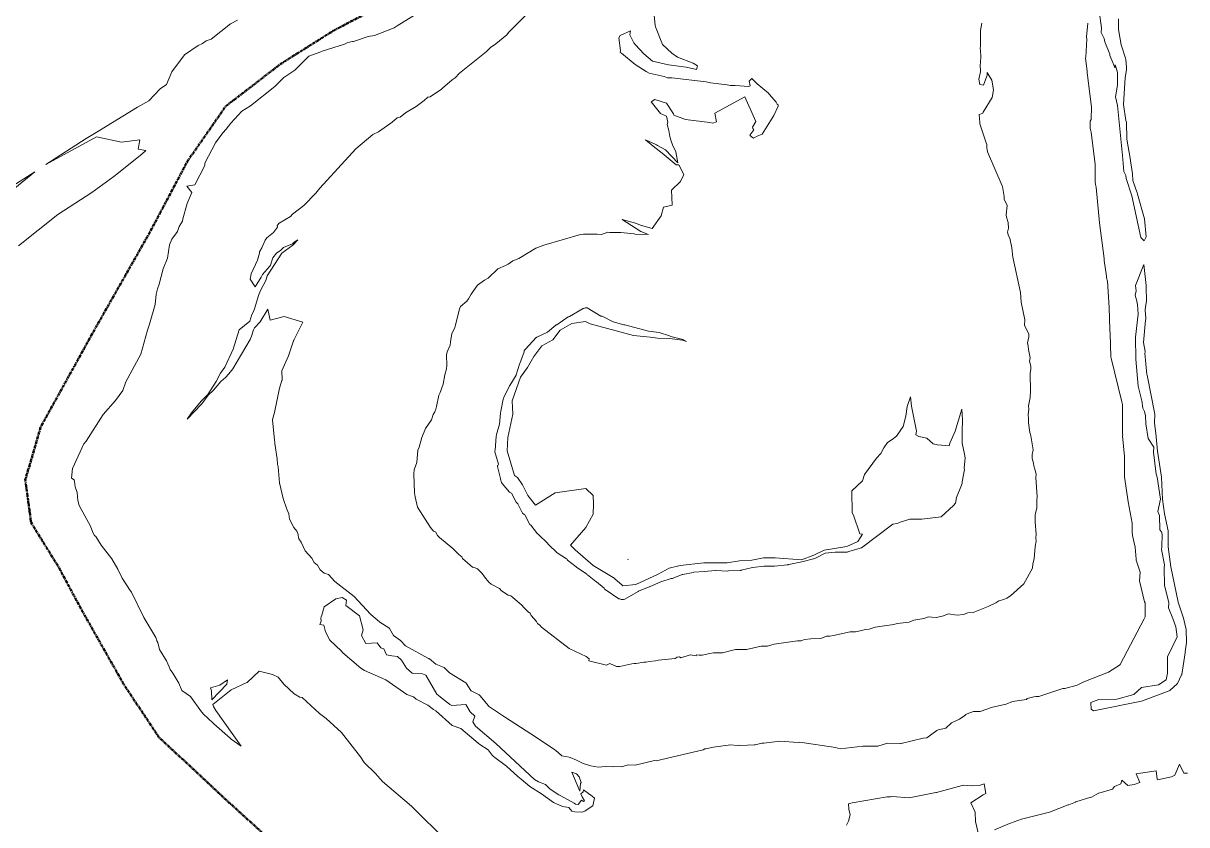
# Model space of a CAD drawing. Header units: metres. Extents: x 808092 to 809616, y 9156899 to 9158040.
# Drawn here: x 808547.3 to 808846.7, y 9157172.4 to 9157378.6 of the extents above; entities that cross this region are included whole.
import ezdxf

# ---------------------------------------------------------------- set-up
doc = ezdxf.new("R2010")
doc.units = ezdxf.units.M
doc.linetypes.add('ACAD_ISO08W100', pattern=[36, 24, -3, 6, -3])
doc.linetypes.add('PHANTOM2', pattern=[1.25, 0.625, -0.125, 0.125, -0.125, 0.125, -0.125])
doc.layers.add('AA L BOT', color=148, linetype='ACAD_ISO08W100')
doc.layers.add('C-TOPO-MAJR', color=9, linetype='Continuous')

msp = doc.modelspace()

# ---------------------------------------------------------------- linework, layer by layer
at = {"layer": 'AA L BOT', "color": 11, "linetype": 'PHANTOM2', "lineweight": 50, "flags": 128}
msp.add_lwpolyline([(809009.76, 9157202.86), (809014.54, 9157221.4), (809017.27, 9157235.2), (809018.36, 9157253.51), (809016.04, 9157264.42), (809013.72, 9157273.55), (809010.43, 9157317.5), (809004.7, 9157358.17), (809003.88, 9157375.54), (809001.56, 9157383.03), (808999.38, 9157413.85), (808997.46, 9157438.58), (808996.64, 9157444.85), (808989.68, 9157458.21), (808984.2, 9157467.93), (808976.7, 9157477.74), (808966.18, 9157491.69), (808960.72, 9157495.5), (808957.85, 9157501.09), (808948.81, 9157519.52), (808930.29, 9157538.21), (808919.72, 9157548.33), (808926.34, 9157564.44), (808941.53, 9157604.28), (808959.17, 9157651.22), (808975.82, 9157702.07), (808981.13, 9157717.28), (808980.58, 9157722.7), (808966.39, 9157741.88), (808939.93, 9157779.47), (808927.82, 9157791.17), (808904.71, 9157818.16), (808893.41, 9157829.72), (808866.84, 9157842.09), (808842.32, 9157851.69), (808817.56, 9157854.75), (808802.36, 9157852.79), (808789.98, 9157845.57), (808763, 9157811.51), (808742.78, 9157790.32), (808735.94, 9157780.28), (808724.4, 9157768.47), (808717.86, 9157758.74), (808710.35, 9157750.68), (808693.91, 9157731.58), (808681.39, 9157715.32), (808677.62, 9157704.31), (808672.61, 9157687.91), (808671.77, 9157677.18), (808672.47, 9157662.31), (808684.4, 9157645.86), (808698.32, 9157634.19), (808700.2, 9157605.97), (808695.24, 9157580.72), (808687.14, 9157556.16), (808680.76, 9157531.9), (808679.2, 9157507.34), (808676.36, 9157478.97), (808669.41, 9157453.99), (808665.72, 9157432.87), (808657.34, 9157401.65), (808651.95, 9157389.6), (808627.39, 9157376.81), (808613.63, 9157368.16), (808599.41, 9157357.21), (808589.63, 9157343.18), (808579.91, 9157324.84), (808565.92, 9157300.21), (808551.85, 9157274.81), (808547.84, 9157261.07), (808549.32, 9157250.14), (808556.53, 9157238.48), (808562.01, 9157228.25), (808573.12, 9157208.61), (808582.2, 9157194.93), (808600.88, 9157177.56), (808621.74, 9157158.62), (808629.84, 9157151.16), (808635.95, 9157144.12), (808668.13, 9157132.22), (808682.11, 9157128.83), (808705.18, 9157127.22), (808727.24, 9157125.01), (808744.34, 9157126.48), (808754.77, 9157125.31), (808764.18, 9157125.45), (808769.03, 9157127.8), (808780.93, 9157127.95), (808797.59, 9157127.66), (808824.19, 9157126.92), (808834.92, 9157128.83), (808860.61, 9157135), (808866.51, 9157128.37), (808899.13, 9157127.19), (808914.32, 9157127.78), (808929.8, 9157131.31), (808950.06, 9157133.82), (808969.68, 9157143.23), (808977.61, 9157147.31), (808981.62, 9157160.05), (808992.52, 9157180.45), (809000.83, 9157192.98), (809006.88, 9157200.89)], close=True, dxfattribs=at)
at = {"layer": 'C-TOPO-MAJR', "color": 9, "linetype": 'Continuous', "lineweight": 5}
for points, elevation in [([(808546.09, 9157321.28), (808556.22, 9157329.41), (808565, 9157335.06), (808570.59, 9157339.16), (808577.85, 9157344.85), (808578.83, 9157345.83), (808576.85, 9157346.19), (808577.32, 9157348.55), (808572.62, 9157347.99), (808566.13, 9157349.32), (808553.11, 9157342.2), (808563.47, 9157348.92), (808566.48, 9157350.7), (808576.69, 9157357), (808579.62, 9157358.62), (808582.58, 9157361.72), (808584.14, 9157362.8), (808585.57, 9157366.11), (808588.82, 9157370.43), (808592.28, 9157372.85), (808593.4, 9157373.33), (808594.4, 9157374.08), (808595.64, 9157374.5), (808600.6, 9157378.45), (808602.47, 9157379.35)], 2900), ([(808648.66, 9157381.06), (808643.51, 9157377.92), (808642.78, 9157377.39), (808637.67, 9157375.4), (808636.1, 9157375.2), (808632.32, 9157373.83), (808631.99, 9157373.86), (808630.83, 9157373.63), (808629.99, 9157373.19), (808624.26, 9157371.42), (808623.91, 9157371.2), (808620.79, 9157370.1), (808617.16, 9157366.52), (808614.35, 9157364.64), (808612.04, 9157362.3), (808605.76, 9157357.33), (808604.66, 9157356.68), (808603.6, 9157355.92), (808600.72, 9157352.86), (808599.5, 9157351.3), (808598.64, 9157350.39), (808596.74, 9157347.77), (808594.03, 9157342.58), (808594.02, 9157341.97), (808591.48, 9157337.02), (808589.37, 9157336.62), (808590.68, 9157335), (808589.69, 9157332.63), (808589.46, 9157332.22), (808588.36, 9157328.3), (808588.26, 9157327.66), (808587.44, 9157326.32), (808586.98, 9157325.04), (808585.56, 9157323.06), (808584.97, 9157321.61), (808584.42, 9157318.18), (808583.32, 9157315.37), (808582.26, 9157311.49), (808581.82, 9157310.27), (808581.52, 9157308.86), (808581.26, 9157306.21), (808579.84, 9157301.15), (808579.25, 9157299.65), (808577.61, 9157293.44), (808573.75, 9157286.3), (808572.91, 9157284.1), (808571.06, 9157281.51), (808567.85, 9157277.9), (808563.54, 9157271.05), (808562.89, 9157270.42), (808560.01, 9157264.01), (808559.74, 9157261.58), (808560.38, 9157261.15), (808560.51, 9157260.65), (808560.67, 9157259.28), (808561.23, 9157257.83), (808561.32, 9157255.81), (808561.7, 9157254.55), (808564.66, 9157249.19), (808565.26, 9157247.56), (808565.67, 9157246.83), (808566.01, 9157246.51), (808567.36, 9157244.29), (808570.14, 9157240.79), (808571.69, 9157238.14), (808572.75, 9157235.85), (808574.79, 9157232.62), (808575.16, 9157232.2), (808578.36, 9157225.67), (808581.45, 9157220.53), (808581.73, 9157219.74), (808581.95, 9157219.29), (808582.38, 9157217.51), (808584.15, 9157214.57), (808584.86, 9157212.99), (808585.1, 9157212.32), (808585.81, 9157211.4), (808587.33, 9157208.81), (808588.12, 9157206.97), (808590.32, 9157205.39), (808593.18, 9157201.42), (808593.44, 9157201.17), (808593.64, 9157200.92), (808596.16, 9157198.5), (808596.39, 9157198.33), (808600.54, 9157194.67), (808600.69, 9157194.5), (808600.8, 9157194.45), (808603.38, 9157192.59), (808596.88, 9157201.78), (808596.27, 9157202.82), (808596.09, 9157203.37), (808600.78, 9157207.14), (808604.86, 9157208.99), (808604.92, 9157209.03), (808608, 9157211.89), (808611.46, 9157211.08), (808612.94, 9157210.39), (808614.37, 9157208.53), (808617.06, 9157206.08), (808618.49, 9157205.22), (808619.08, 9157205.1), (808623.54, 9157201.01), (808625.27, 9157199.69), (808629.23, 9157196.11), (808634.13, 9157189.88), (808635.07, 9157188.42), (808637.97, 9157185.62), (808639.78, 9157183.52), (808647.25, 9157177.16), (808656.36, 9157168.06)], 2900), ([(808678.02, 9157382.04), (808672.18, 9157376.17), (808671.7, 9157375.59), (808668.89, 9157373.27), (808667.55, 9157372.34), (808666.44, 9157371.24), (808659.58, 9157365.72), (808658.47, 9157364.56), (808657.64, 9157363.97), (808655.19, 9157361.87), (808654.97, 9157361.57), (808652.02, 9157359.66), (808651.4, 9157359.56), (808650.51, 9157358.69), (808648.39, 9157357.14), (808645.68, 9157355.51), (808644.26, 9157354.43), (808643.51, 9157354.26), (808642.27, 9157353.1), (808638.71, 9157350.67), (808637.24, 9157349.91), (808632.93, 9157346.26), (808623.63, 9157336.13), (808622.56, 9157334.83), (808619.5, 9157331.68), (808616.63, 9157329.42), (808616.06, 9157328.85), (808613.16, 9157327.1), (808612.65, 9157326.55), (808612.75, 9157326.08), (808611.74, 9157324.78), (808609.96, 9157323.34), (808609.53, 9157322.78), (808608.69, 9157320.77), (808608.14, 9157319.79), (808608.14, 9157319.42), (808607.61, 9157317.63), (808605.94, 9157314.1), (808605.73, 9157312.75), (808607, 9157310.73), (808608.56, 9157313.28), (808608.85, 9157313.9), (808610.7, 9157316), (808610.9, 9157316.35), (808611.56, 9157318.19), (808612.44, 9157319.43), (808613.55, 9157320.2), (808614.26, 9157320.86), (808616.57, 9157321.86), (808617.05, 9157322.24), (808617.95, 9157322.85), (808616.69, 9157321.52), (808613.82, 9157319.45), (808610.07, 9157313.59), (808609.7, 9157312.38), (808608.36, 9157309.79), (808607.82, 9157308.54), (808606.93, 9157305.35), (808606.57, 9157304.44), (808606.15, 9157303.62), (808605.62, 9157301.94), (808602.89, 9157299.74), (808601.31, 9157294.75), (808599.22, 9157290.08), (808598.04, 9157288.53), (808596.96, 9157286.43), (808594.77, 9157283.05), (808594.75, 9157283.01), (808593.08, 9157281.36), (808590.62, 9157278.38), (808590.57, 9157278.33), (808589.52, 9157276.76), (808593.2, 9157280.58), (808593.81, 9157281.32), (808594.92, 9157282.93), (808596.25, 9157284.17), (808598.12, 9157286.39), (808599.35, 9157287.48), (808600.18, 9157288.35), (808601.24, 9157289.66), (808605.67, 9157297.23), (808606.01, 9157298.06), (808606.52, 9157299.7), (808606.78, 9157300.19), (808608.26, 9157301.79), (808610.24, 9157305.03), (808610.88, 9157302.19), (808614.43, 9157303.13), (808619.22, 9157301.69), (808616.92, 9157297.07), (808616.89, 9157296.97), (808616.86, 9157296.94), (808616.85, 9157296.86), (808615.6, 9157293.04), (808613.84, 9157289.16), (808613.96, 9157286.87), (808613.94, 9157286.78), (808613.89, 9157286.67), (808613.26, 9157284.68), (808611.99, 9157278.47), (808611.47, 9157276.63), (808611.47, 9157276.56), (808611.98, 9157271.3), (808612.08, 9157270.82), (808612.01, 9157270.47), (808612.65, 9157266.52), (808612.75, 9157265.13), (808612.94, 9157264.45), (808613.27, 9157260.31), (808614.2, 9157256.3), (808615.16, 9157253.57), (808615.69, 9157252.39), (808615.83, 9157250.99), (808616.97, 9157248.88), (808617.67, 9157247.94), (808617.94, 9157247.3), (808618.21, 9157245.98), (808618.84, 9157245.05), (808619.83, 9157242.85), (808621.58, 9157240.97), (808622.13, 9157239.82), (808623.03, 9157239.13), (808623.72, 9157237.93), (808624.77, 9157237.15), (808625.85, 9157236.77), (808627.51, 9157234.93), (808632.46, 9157231.13), (808636.7, 9157226.55), (808636.78, 9157226.49), (808638.95, 9157224.63), (808639.07, 9157224.48), (808641.39, 9157223.06), (808641.57, 9157222.88), (808642.55, 9157221.08), (808644.34, 9157219.8), (808645.69, 9157218.41), (808651.58, 9157215.19), (808651.67, 9157215.16), (808651.74, 9157215.12), (808651.85, 9157215.08), (808653.51, 9157213.73), (808655.58, 9157212.82), (808655.91, 9157212.55), (808656.98, 9157211.51), (808661.16, 9157208.92), (808661.24, 9157208.84), (808662.46, 9157206.91), (808662.54, 9157206.85), (808664.59, 9157205.8), (808664.76, 9157205.66), (808666.99, 9157202.97), (808667.03, 9157202.93), (808670.89, 9157200.35), (808671, 9157200.23), (808671.14, 9157200.15), (808679.35, 9157194.84), (808684.13, 9157191.67), (808684.39, 9157191.53), (808685.79, 9157190.18), (808685.93, 9157190.15), (808687.78, 9157189.81), (808688.01, 9157189.66), (808689.68, 9157188.99), (808691.36, 9157188.17), (808693.13, 9157187.62), (808693.36, 9157187.52), (808695.21, 9157187.25), (808697.1, 9157187.38), (808698.9, 9157187.31), (808699.37, 9157187.38), (808701.21, 9157187.33), (808702.95, 9157187.84), (808704.72, 9157187.74), (808709.76, 9157188.89), (808710.14, 9157188.87), (808722.27, 9157191.64), (808722.69, 9157191.9), (808722.92, 9157191.89), (808724.94, 9157192.32), (808729.33, 9157192.96), (808731.1, 9157192.75), (808731.45, 9157192.87), (808731.97, 9157192.79), (808735.39, 9157192.96), (808735.63, 9157192.95), (808737.35, 9157193.38), (808737.85, 9157193.39), (808741.95, 9157193.87), (808746.72, 9157193.57), (808747.16, 9157193.6), (808756.29, 9157192.25), (808757.53, 9157191.97), (808763.31, 9157192.63), (808767.16, 9157192.59), (808769.72, 9157193.41), (808773.04, 9157193.29), (808773.17, 9157193.33), (808778.84, 9157194.71), (808779.77, 9157194.74), (808782.41, 9157196.63), (808782.71, 9157196.79), (808784.65, 9157197.28), (808786.12, 9157198.65), (808788.18, 9157199.53), (808789.61, 9157200.54), (808789.87, 9157200.8), (808790.16, 9157200.96), (808791.81, 9157201.56), (808793.51, 9157201.53), (808796.73, 9157202.68), (808800.25, 9157203.41), (808801.82, 9157204.07), (808805.41, 9157204.66), (808805.65, 9157204.84), (808807.34, 9157205.32), (808807.81, 9157205.39), (808808.6, 9157205.39), (808814.78, 9157207.43), (808815.3, 9157207.48), (808818.45, 9157208.28), (808820.16, 9157209.18), (808826.55, 9157211.66), (808829.4, 9157213.46), (808829.51, 9157213.6), (808835.75, 9157225.35), (808835.95, 9157225.87), (808835.95, 9157229.49), (808835.82, 9157229.73), (808834.5, 9157235.1), (808834.69, 9157237.39), (808833.64, 9157240.42), (808833.69, 9157240.74), (808833.38, 9157243.76), (808832.73, 9157246.81), (808832.71, 9157247.12), (808832.66, 9157247.41), (808832.6, 9157249.94), (808831.59, 9157255.5), (808830.64, 9157261.87), (808830.7, 9157266.87), (808830.65, 9157267.11), (808830.18, 9157272.44), (808830.22, 9157272.71), (808830.15, 9157272.93), (808830.18, 9157280.22), (808830.15, 9157280.47), (808830.04, 9157280.86), (808829.99, 9157281.17), (808827.21, 9157292.43), (808827.18, 9157292.79), (808826.97, 9157298.77), (808826.87, 9157299.67), (808826.74, 9157305.41), (808826.32, 9157312.19), (808826.05, 9157313.06), (808826.07, 9157313.52), (808825.4, 9157317.5), (808825.45, 9157318.05), (808824.21, 9157327.25), (808823.34, 9157336.38), (808823.19, 9157337.12), (808823.15, 9157337.7), (808823.11, 9157342.23), (808822.11, 9157350.51), (808821.95, 9157351.27), (808821.8, 9157351.51), (808821.82, 9157353.39), (808822.06, 9157353.77), (808822.15, 9157357.11), (808822.12, 9157357.54), (808821.02, 9157365.86), (808821.03, 9157366.16), (808820.66, 9157369.65), (808820.68, 9157369.8), (808820.93, 9157374.5), (808820.88, 9157375.03), (808821.26, 9157378.6)], 2910), ([(808709.57, 9157381.54), (808709.89, 9157377.99), (808709.98, 9157377.62), (808711.78, 9157373.08), (808714.23, 9157370.85), (808715.68, 9157369.87), (808719.69, 9157368.3), (808720.84, 9157367.62), (808720.72, 9157367.26), (808720.56, 9157366.65), (808717.91, 9157367.27), (808713.34, 9157367.85), (808709.24, 9157368.82), (808707.01, 9157370.67), (808704.81, 9157373), (808704.42, 9157373.5), (808703.4, 9157375.58), (808703.56, 9157376.58), (808700.88, 9157375.44), (808700.58, 9157374.79), (808700.95, 9157371.56), (808700.92, 9157371.02), (808701.22, 9157370.85), (808704.74, 9157367.99), (808707.62, 9157366.16), (808708.36, 9157365.76), (808712.2, 9157364.9), (808713.08, 9157364.53), (808714.18, 9157364.51), (808723.06, 9157363.47), (808724.11, 9157363.24), (808728.42, 9157362.71), (808729.33, 9157362.52), (808730.53, 9157362.58), (808734.03, 9157362.27), (808734.35, 9157362.45), (808734.05, 9157363.66), (808734.15, 9157363.72), (808734.81, 9157364.37), (808736.16, 9157362.97), (808739.07, 9157360.56), (808739.25, 9157360.35), (808739.33, 9157360.22), (808741.06, 9157358.24), (808741.23, 9157357.9), (808741.29, 9157357.73), (808741.52, 9157357.54), (808741.55, 9157357.23), (808740.46, 9157354.87), (808737.43, 9157350.01), (808736.18, 9157349.54), (808735.23, 9157348.98), (808734.58, 9157349.43), (808734.27, 9157349.76), (808735.26, 9157351.13), (808735.04, 9157351.48), (808734.99, 9157351.86), (808735.84, 9157353.32), (808732.97, 9157359.66), (808725.29, 9157355.48), (808725.22, 9157355.47), (808725.72, 9157353.17), (808724.77, 9157352.86), (808723.94, 9157353.02), (808717.67, 9157353.83), (808714.74, 9157354.95), (808714.64, 9157355.26), (808712.86, 9157358.04), (808709.82, 9157358.98), (808708.89, 9157358.33), (808711.24, 9157355.36), (808712.83, 9157354.7), (808713.17, 9157353.08), (808713.01, 9157352.51), (808713.41, 9157350.97), (808713.67, 9157349.46), (808713.99, 9157348.25), (808714.36, 9157347.27), (808715.18, 9157345.46), (808715.78, 9157342.7), (808712.53, 9157346.01), (808710.47, 9157347.13), (808710.26, 9157347.28), (808709.91, 9157347.47), (808707.44, 9157348.54), (808709.36, 9157346.94), (808711.74, 9157345.19), (808715.29, 9157342.14), (808716.01, 9157342.17), (808717.27, 9157339.66), (808716.4, 9157337.9), (808714.15, 9157335.67), (808714.28, 9157331.86), (808714.27, 9157331.78), (808712.05, 9157331.26), (808711.46, 9157329.04), (808709.17, 9157325.8), (808706.42, 9157326.51), (808704.81, 9157327.13), (808701.38, 9157328.12), (808706.23, 9157325), (808708.17, 9157324.26), (808704.69, 9157324.34), (808704.49, 9157324.39), (808701.09, 9157324.77), (808698.65, 9157324.72), (808698.22, 9157324.77), (808697.74, 9157324.79), (808696.07, 9157324.19), (808695.01, 9157324.34), (808691.48, 9157324.32), (808690.66, 9157324.19), (808681.23, 9157321.49), (808679.86, 9157321), (808679.2, 9157320.7), (808674.79, 9157318.06), (808673.32, 9157317.48), (808672.06, 9157316.57), (808671.4, 9157316.23), (808669.41, 9157315.38), (808666.9, 9157312.99), (808666.02, 9157312.48), (808664.21, 9157311.18), (808662.53, 9157308.9), (808661.89, 9157307.72), (808661.46, 9157307.08), (808659.86, 9157305.69), (808659.56, 9157305.08), (808658.55, 9157300.87), (808658.29, 9157300.08), (808657.63, 9157298.72), (808657.21, 9157296.6), (808657.14, 9157295.8), (808656.37, 9157294.03), (808656.18, 9157293.26), (808656.33, 9157290.52), (808656.25, 9157289.69), (808655.83, 9157288.1), (808655.38, 9157285.73), (808654.63, 9157283.6), (808654.28, 9157282.9), (808653.68, 9157279.95), (808653.47, 9157279.3), (808653.19, 9157278.64), (808652.82, 9157277.96), (808652.35, 9157276.52), (808650.79, 9157274.33), (808649.83, 9157271.99), (808649.18, 9157269.55), (808648.81, 9157268.71), (808648.56, 9157265.56), (808647.94, 9157263.71), (808647.83, 9157262.68), (808647.99, 9157257.8), (808648.16, 9157256.73), (808648.79, 9157254.05), (808652.14, 9157248.82), (808652.86, 9157247.89), (808653.38, 9157247.77), (808653.93, 9157246.83), (808654.44, 9157246.26), (808657.84, 9157243.49), (808659.32, 9157242), (808659.87, 9157241.52), (808660.17, 9157241.31), (808660.32, 9157240.86), (808662.89, 9157238.69), (808663.63, 9157238.5), (808664.21, 9157238.2), (808665.39, 9157237.07), (808666.03, 9157236.13), (808667.1, 9157234.8), (808667.68, 9157234.29), (808669.86, 9157233.16), (808670.4, 9157232.6), (808672.08, 9157231.47), (808672.74, 9157231.27), (808673.18, 9157230.93), (808675.69, 9157228.8), (808676.04, 9157228.37), (808677.3, 9157227.12), (808677.74, 9157226.79), (808678, 9157226.26), (808679.34, 9157224.72), (808679.6, 9157224.14), (808680.19, 9157223.72), (808680.66, 9157223.2), (808687.76, 9157217.71), (808692.18, 9157215.71), (808692.92, 9157215.1), (808692.8, 9157214.6), (808697.42, 9157213.45), (808698.22, 9157213.84), (808699.92, 9157213.08), (808700.81, 9157213.11), (808703.88, 9157213.8), (808704.48, 9157213.88), (808705.04, 9157213.9), (808706.99, 9157214.25), (808707.55, 9157214.25), (808708.34, 9157214.41), (808710, 9157214.55), (808710.76, 9157214.75), (808715.08, 9157215.16), (808715.53, 9157215.48), (808716.15, 9157215.6), (808716.55, 9157215.33), (808718.94, 9157216.11), (808720.42, 9157215.89), (808720.55, 9157216.1), (808721.23, 9157216.03), (808721.98, 9157216.02), (808724.01, 9157216.46), (808724.94, 9157216.59), (808727.24, 9157216.66), (808729.86, 9157217.32), (808730.6, 9157217.44), (808733.42, 9157217.5), (808737.17, 9157218.33), (808737.96, 9157218.36), (808738.83, 9157218.33), (808740.5, 9157218.84), (808746.53, 9157219.71), (808747.44, 9157219.72), (808748.32, 9157220.06), (808749.95, 9157220.24), (808752.52, 9157220.33), (808753.96, 9157220.94), (808754.84, 9157220.91), (808755.79, 9157221.04), (808760.12, 9157222.03), (808761.42, 9157222.01), (808762.69, 9157222.24), (808764.04, 9157222.61), (808764.94, 9157222.75), (808766.51, 9157223.21), (808771.31, 9157223.93), (808772.13, 9157224.17), (808772.92, 9157224.29), (808775.26, 9157224.47), (808776.43, 9157225.05), (808779.04, 9157225.46), (808780.2, 9157225.84), (808781.09, 9157225.83), (808782.29, 9157225.7), (808784.09, 9157226.13), (808785.25, 9157226.63), (808787.65, 9157226.33), (808789.22, 9157226.45), (808790.32, 9157226.88), (808791.72, 9157227), (808795.62, 9157228.55), (808797.55, 9157229.5), (808798.29, 9157230.03), (808799.63, 9157230.32), (808800.42, 9157230.66), (808801.36, 9157231.29), (808804.72, 9157234.36), (808807.02, 9157238.38), (808807.08, 9157239.55), (808807.46, 9157240.76), (808807.65, 9157244), (808807.93, 9157245.31), (808807.85, 9157246.2), (808807.94, 9157247.05), (808807.69, 9157250.32), (808807.7, 9157252.21), (808808.1, 9157253.8), (808808.14, 9157254.63), (808808.1, 9157255.92), (808808.19, 9157256.72), (808807.82, 9157261.68), (808807.91, 9157262.61), (808807.63, 9157263.86), (808807.31, 9157264.7), (808807.28, 9157265.45), (808806.9, 9157266.65), (808806.94, 9157267.65), (808807.17, 9157268.87), (808806.57, 9157272.47), (808806.29, 9157273.33), (808805.98, 9157275.75), (808805.96, 9157276.95), (808805.88, 9157277.87), (808806.02, 9157279.32), (808805.95, 9157280.14), (808806.35, 9157282.28), (808806.46, 9157283.91), (808806.38, 9157288.44), (808806.57, 9157289.59), (808806.58, 9157290.36), (808806.23, 9157291.68), (808806.4, 9157292.52), (808805.98, 9157294.61), (808805.91, 9157295.53), (808805.74, 9157296.33), (808806.05, 9157297.9), (808806.02, 9157298.6), (808804.92, 9157300.89), (808804.99, 9157302.26), (808804.05, 9157306.81), (808803.9, 9157309.33), (808801.93, 9157318.42), (808801.64, 9157320.76), (808801.12, 9157323.29), (808800.81, 9157323.88), (808800.59, 9157324.87), (808800.79, 9157325.85), (808800.71, 9157327.3), (808800.32, 9157328.71), (808800.2, 9157329.29), (808800.49, 9157331.7), (808799.72, 9157333.35), (808799.7, 9157334.01), (808799.31, 9157336.58), (808799.21, 9157336.72), (808795.43, 9157345.48), (808795.39, 9157345.66), (808795.33, 9157345.9), (808795.29, 9157346.12), (808795.27, 9157346.4), (808795.24, 9157346.62), (808795.26, 9157346.87), (808795.21, 9157347.12), (808795.2, 9157347.37), (808795.09, 9157347.83), (808793.48, 9157352.67), (808793.46, 9157352.78), (808793.46, 9157352.9), (808793.45, 9157352.9), (808793.45, 9157353.03), (808793.27, 9157355.07), (808793.34, 9157355.12), (808794.22, 9157355.4), (808794.33, 9157355.67), (808796.65, 9157359.44), (808796.94, 9157361.48), (808796.57, 9157363.9), (808795.81, 9157365), (808795.36, 9157365.93), (808795.32, 9157365.1), (808795.28, 9157364.95), (808794.4, 9157362.62), (808793.42, 9157362.84), (808793.22, 9157364.2), (808793.61, 9157366.05), (808793.55, 9157368.06), (808793.59, 9157368.2), (808793.66, 9157370.28), (808793.55, 9157372.37), (808793.57, 9157372.51), (808793.6, 9157376.4), (808793.59, 9157376.57), (808793.59, 9157376.74), (808793.98, 9157378.61)], 2920), ([(808824.15, 9157381.68), (808824.76, 9157377.38), (808824.68, 9157376.15), (808825.45, 9157374.64), (808825.59, 9157373.78), (808826.89, 9157370.59), (808826.87, 9157370.24), (808827.68, 9157368.49), (808828.19, 9157367.06), (808828.26, 9157367.84), (808828.76, 9157366.23), (808828.84, 9157365.83), (808828.89, 9157362.61), (808828.32, 9157359.6), (808828.86, 9157357.45), (808830.12, 9157344.52), (808830.5, 9157340.47), (808831, 9157339.43), (808831.1, 9157338.62), (808832.53, 9157334.2), (808834.85, 9157323.45), (808835.71, 9157322.57), (808836.27, 9157323.63), (808835.79, 9157328.26), (808834.04, 9157334.61), (808834, 9157334.79), (808833.96, 9157334.94), (808832.83, 9157338.14), (808832.75, 9157339.83), (808832.22, 9157343.14), (808832.22, 9157343.39), (808831.23, 9157348.73), (808831.16, 9157353.08), (808831.03, 9157353.56), (808830.38, 9157357.63), (808830.83, 9157364.62), (808831.16, 9157366.58), (808831.16, 9157367.3), (808831.02, 9157369.25), (808830.96, 9157369.59), (808829.81, 9157372.99), (808829.15, 9157376.99), (808829.12, 9157379.72)], 2910), ([(808539.89, 9157331.94), (808550.31, 9157340.37), (808538.91, 9157333.18)], 2900), ([(808797.23, 9157171.07), (808801.11, 9157172.74), (808801.36, 9157172.77), (808804.17, 9157173.81), (808811.37, 9157175.65), (808816.14, 9157177.51), (808816.38, 9157177.49), (808818.08, 9157178.19), (808818.18, 9157178.33), (808821.97, 9157179.47), (808822.04, 9157179.45), (808822.17, 9157179.48), (808823.93, 9157180.49), (808824.05, 9157180.53), (808827.58, 9157181.55), (808828.09, 9157182.26), (808829.69, 9157182.89), (808829.96, 9157183.87), (808831.56, 9157182.47), (808833.11, 9157182.76), (808834.57, 9157183.24), (808833.68, 9157185.52), (808838.81, 9157186.28), (808839.07, 9157184.09), (808839.16, 9157183.93), (808842.79, 9157184.73), (808843.62, 9157185.16), (808844.85, 9157187.95), (808845.96, 9157185.69), (808846.87, 9157185.67)], 2900), ([(808759.17, 9157172.32), (808759.61, 9157173.29), (808760.07, 9157174.93), (808759.76, 9157176.37), (808759.63, 9157177.78), (808760.56, 9157178.04), (808769.57, 9157179.55), (808770.43, 9157179.54), (808770.91, 9157179.7), (808775.24, 9157179.31), (808782.16, 9157180.66), (808782.27, 9157180.66), (808788.93, 9157182.51), (808789.13, 9157182.54), (808791.18, 9157182.39), (808791.19, 9157182.39), (808793.3, 9157182.48), (808794.53, 9157182.96), (808794.97, 9157180.43), (808794.26, 9157180.08), (808791.1, 9157178.02), (808792.2, 9157175.64), (808792.32, 9157173.22), (808793, 9157170.33)], 2900)]:
    msp.add_lwpolyline(points, dxfattribs=dict(at, elevation=elevation))
for points, elevation in [([(808824.06, 9157204.58), (808822.02, 9157203.82), (808822.06, 9157202.17), (808822.67, 9157201.68), (808835.01, 9157204.15), (808842.15, 9157206.83), (808842.36, 9157206.96), (808844.32, 9157208.76), (808844.4, 9157208.87), (808845.27, 9157210.81), (808845.37, 9157210.97), (808845.38, 9157211.08), (808846.27, 9157216.59), (808846.29, 9157216.92), (808846.65, 9157219.31), (808846.55, 9157222.6), (808845.85, 9157225.58), (808844.46, 9157229.66), (808842.62, 9157238.7), (808841.87, 9157243.85), (808841.91, 9157247.82), (808841.89, 9157247.98), (808840.97, 9157252.35), (808840.46, 9157256.15), (808840.22, 9157261.81), (808839.12, 9157268.46), (808839.13, 9157268.48), (808838.83, 9157272.14), (808838.77, 9157272.31), (808838.37, 9157275.77), (808838.44, 9157278.03), (808836.5, 9157288.03), (808836.4, 9157288.23), (808835.91, 9157293.72), (808835.95, 9157293.89), (808835.95, 9157294.16), (808835.56, 9157296.47), (808836.1, 9157302.22), (808836.17, 9157302.46), (808836.12, 9157302.64), (808835.99, 9157304.76), (808836, 9157304.97), (808836.32, 9157307.16), (808836.22, 9157310.8), (808836.25, 9157311.07), (808835.61, 9157316.52), (808833.45, 9157311.14), (808833.64, 9157309.71), (808833.44, 9157308.61), (808833.81, 9157307.07), (808833.97, 9157306.1), (808834.15, 9157303.71), (808833.52, 9157297.83), (808833.54, 9157292.13), (808834.15, 9157285.24), (808835.08, 9157281.48), (808835.41, 9157279.57), (808835.78, 9157278.66), (808836.06, 9157277.55), (808836.19, 9157275.52), (808836.77, 9157271.75), (808838.22, 9157269.5), (808838.13, 9157268.24), (808838.81, 9157262.54), (808839.04, 9157261.85), (808839.96, 9157256.13), (808839.23, 9157252.94), (808839.69, 9157251.95), (808839.75, 9157248.28), (808840.17, 9157247.75), (808840.32, 9157247.18), (808840.28, 9157243.85), (808840.18, 9157243.24), (808840.96, 9157239.23), (808840.84, 9157238.51), (808840.98, 9157233.99), (808842.11, 9157229.44), (808841.95, 9157228.23), (808843.13, 9157225.43), (808843.84, 9157223.28), (808844.2, 9157220.7), (808841.76, 9157215.63), (808841.75, 9157211.36), (808841.38, 9157209.71), (808839.41, 9157208.4), (808835.03, 9157207.71), (808833.03, 9157205.9), (808828.66, 9157204.74), (808824.06, 9157204.58)], 2910), ([(808708.21, 9157299.36), (808702.08, 9157300.96), (808701.83, 9157300.98), (808699.14, 9157301.73), (808696.24, 9157303.23), (808696.08, 9157303.24), (808695.92, 9157303.26), (808692.38, 9157305.35), (808692.04, 9157305.35), (808691.89, 9157305.33), (808691.57, 9157305.23), (808691.41, 9157305.17), (808687.84, 9157303.15), (808687.74, 9157303.14), (808687.54, 9157303.08), (808684.59, 9157301.02), (808684.51, 9157300.98), (808684.44, 9157300.96), (808684.36, 9157300.92), (808682.2, 9157299.14), (808679.48, 9157297.81), (808679.38, 9157297.77), (808679.28, 9157297.7), (808676.53, 9157294.69), (808676.34, 9157294.52), (808676.22, 9157294.43), (808676.17, 9157294.03), (808675.05, 9157291.03), (808675.03, 9157290.91), (808674.11, 9157288.15), (808674.1, 9157288.07), (808672.5, 9157285.38), (808672.46, 9157285.28), (808670.94, 9157282.3), (808670.92, 9157282.16), (808670.85, 9157282.03), (808670.81, 9157281.89), (808670.22, 9157278.75), (808670.07, 9157278.26), (808669.84, 9157275.44), (808669.11, 9157272.75), (808669.08, 9157272.59), (808669.01, 9157272.44), (808668.99, 9157272.28), (808668.72, 9157268.77), (808668.68, 9157268.6), (808668.64, 9157268.45), (808668.61, 9157268.3), (808669.56, 9157265.13), (808669.49, 9157265), (808669.39, 9157264.85), (808669.37, 9157264.7), (808669.38, 9157264.53), (808670.08, 9157261.46), (808670.07, 9157261.28), (808670.41, 9157260.43), (808670.51, 9157260.22), (808672.44, 9157257.91), (808672.9, 9157257.73), (808674.18, 9157255.39), (808674.54, 9157254.95), (808675.78, 9157252.52), (808676.19, 9157252.23), (808676.37, 9157252.08), (808677.66, 9157249.61), (808677.9, 9157249.5), (808679.61, 9157247.27), (808679.82, 9157247.13), (808679.98, 9157246.94), (808682.14, 9157244.88), (808682.45, 9157244.49), (808684.73, 9157242.38), (808687.05, 9157240.84), (808687.23, 9157240.68), (808687.38, 9157240.5), (808689.62, 9157238.73), (808689.78, 9157238.55), (808692.21, 9157236.93), (808692.36, 9157236.79), (808692.53, 9157236.71), (808694.61, 9157234.93), (808694.83, 9157234.85), (808696.76, 9157233.26), (808696.88, 9157233.03), (808697.07, 9157232.87), (808700.56, 9157230.54), (808700.78, 9157230.51), (808701.13, 9157230.3), (808701.33, 9157230.38), (808701.53, 9157230.34), (808701.73, 9157230.35), (808702.11, 9157230.46), (808705.5, 9157232.44), (808705.62, 9157232.47), (808708.33, 9157233.63), (808708.47, 9157233.63), (808708.59, 9157233.67), (808711.21, 9157234.84), (808711.36, 9157234.87), (808714.01, 9157235.74), (808714.18, 9157235.74), (808714.34, 9157235.77), (808714.5, 9157235.82), (808716.85, 9157236.77), (808717, 9157236.78), (808719.7, 9157237.3), (808719.82, 9157237.35), (808722.5, 9157237.5), (808725.39, 9157237.8), (808725.51, 9157237.8), (808728.51, 9157237.64), (808728.76, 9157237.71), (808731.76, 9157237.82), (808731.91, 9157237.84), (808732.06, 9157237.89), (808734.93, 9157238.61), (808737.96, 9157238.94), (808740.64, 9157238.93), (808743.98, 9157239.26), (808744.08, 9157239.29), (808744.16, 9157239.32), (808744.26, 9157239.33), (808747.64, 9157240.05), (808747.67, 9157240.06), (808750.97, 9157240.85), (808751.13, 9157240.96), (808753.66, 9157242.23), (808756.2, 9157242.51), (808759.31, 9157242.5), (808759.48, 9157242.58), (808759.58, 9157242.6), (808759.71, 9157242.68), (808762.66, 9157243.51), (808763, 9157243.65), (808771.09, 9157249.71), (808772.21, 9157249.9), (808772.59, 9157250.02), (808772.95, 9157250.23), (808775.4, 9157251.04), (808777.83, 9157250.99), (808778.18, 9157251.02), (808778.53, 9157250.98), (808783.51, 9157251.59), (808786.64, 9157254.51), (808787.18, 9157255.12), (808787.42, 9157256.54), (808788.73, 9157259.73), (808788.89, 9157260.28), (808788.9, 9157260.63), (808789.46, 9157263.74), (808789.43, 9157264.08), (808789.65, 9157266.78), (808789.52, 9157267.71), (808788.93, 9157270.59), (808788.91, 9157273.4), (808788.88, 9157273.55), (808788.97, 9157276.52), (808788.85, 9157279.31), (808787.07, 9157273.6), (808785.7, 9157270.58), (808785.55, 9157269.88), (808782.54, 9157270.12), (808781.44, 9157270.38), (808779.83, 9157271.86), (808777.77, 9157272.26), (808776.95, 9157272.73), (808777.11, 9157273.66), (808775.83, 9157280.03), (808775.6, 9157282.49), (808774.76, 9157279.99), (808774.41, 9157277.49), (808773.69, 9157274.82), (808772, 9157272.36), (808770.92, 9157271.5), (808769.71, 9157270.7), (808768.76, 9157269.37), (808767.96, 9157267.86), (808766.86, 9157266.72), (808763.74, 9157262.48), (808763.23, 9157260.87), (808760.48, 9157258.26), (808760.62, 9157252.65), (808760.94, 9157252.05), (808762.57, 9157247.19), (808763.28, 9157247.14), (808762.09, 9157245.29), (808759.2, 9157244.01), (808753.35, 9157243.02), (808750.74, 9157241.74), (808747.52, 9157240.58), (808740.77, 9157241.09), (808737.75, 9157241.06), (808734.8, 9157240.49), (808731.61, 9157240.32), (808728.47, 9157239.81), (808722.43, 9157239.79), (808716.34, 9157239.12), (808713.48, 9157238.4), (808710.65, 9157236.88), (808704.9, 9157234.2), (808701.55, 9157233.87), (808701.44, 9157233.99), (808699.5, 9157235.69), (808699.29, 9157235.91), (808699.26, 9157235.98), (808699.13, 9157235.99), (808693.96, 9157239.12), (808689.31, 9157243.14), (808688.14, 9157244.35), (808692.07, 9157248.9), (808693.96, 9157252.33), (808694.08, 9157254.97), (808693.93, 9157257.05), (808692.09, 9157258.91), (808684.19, 9157257.79), (808679.13, 9157254.57), (808677.12, 9157257.12), (808675.78, 9157259.84), (808674.46, 9157261.71), (808673.74, 9157262.27), (808671.83, 9157268.61), (808672.02, 9157271.98), (808673.27, 9157278), (808673.13, 9157281.42), (808675.23, 9157287.57), (808677.03, 9157290.04), (808678.65, 9157292.85), (808680.78, 9157295.63), (808683.58, 9157297.17), (808685.42, 9157299.61), (808688.47, 9157301.32), (808692.02, 9157301.85), (808693.14, 9157301.26), (808704.36, 9157298.28), (808708.58, 9157297.8), (808710.51, 9157297.58), (808713.6, 9157297.49), (808716.94, 9157297.08), (808717.94, 9157296.68), (808717, 9157297.26), (808713.96, 9157297.96), (808713.6, 9157298.15), (808710.92, 9157299.02), (808708.21, 9157299.36)], 2930), ([(808702.86, 9157240.71), (808702.87, 9157240.69), (808702.9, 9157240.62), (808702.94, 9157240.63), (808702.91, 9157240.71), (808702.86, 9157240.71)], 2930), ([(808671.64, 9157187.48), (808674.53, 9157184.79), (808675.4, 9157184.15), (808677.7, 9157182.2), (808680.66, 9157180.37), (808683.76, 9157178.09), (808684.05, 9157177.94), (808684.34, 9157177.88), (808686.02, 9157177.13), (808687.66, 9157176.86), (808688.48, 9157175.92), (808689.23, 9157175.7), (808690.92, 9157175.63), (808691.35, 9157175.7), (808691.55, 9157175.77), (808691.86, 9157175.92), (808691.91, 9157176.01), (808693.85, 9157177.3), (808694.27, 9157179.23), (808693.71, 9157179.79), (808691.44, 9157181.42), (808691.39, 9157180.88), (808690.82, 9157180.37), (808691.1, 9157179.62), (808691.71, 9157178.58), (808691.49, 9157178.34), (808690.92, 9157178.73), (808690.06, 9157177.65), (808689.45, 9157177.71), (808689.09, 9157177.97), (808685.63, 9157179.86), (808685.16, 9157180.07), (808682.92, 9157181.54), (808681.69, 9157182.73), (808679.85, 9157183.45), (808678.84, 9157184.08), (808668.89, 9157193.33), (808663.64, 9157197.73), (808663.01, 9157198.86), (808663.48, 9157200.3), (808662.29, 9157201.43), (808661.17, 9157203.33), (808657.6, 9157203.07), (808657.09, 9157203.35), (808656.95, 9157203.45), (808654.7, 9157205.26), (808654.63, 9157205.33), (808653.69, 9157206.03), (808650.93, 9157210.91), (808650.01, 9157211.21), (808647.38, 9157211.4), (808645.94, 9157212.64), (808644.68, 9157214.77), (808643.62, 9157215.72), (808642.16, 9157215.86), (808640.82, 9157216.13), (808640.06, 9157217.64), (808639.29, 9157217.9), (808638.34, 9157219.18), (808635.46, 9157219.06), (808634.33, 9157221.05), (808634.78, 9157222.54), (808633.83, 9157226.16), (808630.31, 9157228.83), (808630.53, 9157230.17), (808629.38, 9157230.88), (808627.78, 9157230.5), (808624.76, 9157228.46), (808624.16, 9157226.28), (808623.93, 9157225.84), (808623.88, 9157225.5), (808624, 9157224.79), (808623.65, 9157223.87), (808624.68, 9157223.73), (808625.08, 9157222.02), (808626.23, 9157219.89), (808629.2, 9157217.09), (808629.52, 9157216.61), (808634.2, 9157212.65), (808635.12, 9157212.04), (808640.57, 9157209.7), (808646, 9157205.94), (808647.76, 9157205.27), (808648.45, 9157204.74), (808651.45, 9157203.12), (808652.87, 9157202.03), (808653.48, 9157201.67), (808657.69, 9157197.94), (808659.91, 9157197.13), (808664.38, 9157193.42), (808664.76, 9157193.05), (808666.9, 9157191.65), (808667.98, 9157190.29), (808668.28, 9157189.97), (808671.64, 9157187.48)], 2910), ([(808597.92, 9157208.33), (808595.52, 9157207.66), (808595.78, 9157206.88), (808595.8, 9157204.53), (808599.7, 9157208.54), (808599.89, 9157209.67), (808597.92, 9157208.33)], 2900), ([(808688.48, 9157185.93), (808690.52, 9157181.07), (808690.67, 9157182.98), (808690.86, 9157183.27), (808690.39, 9157184.7), (808689.65, 9157185.5), (808688.48, 9157185.93)], 2910)]:
    msp.add_lwpolyline(points, close=True, dxfattribs=dict(at, elevation=elevation))

doc.saveas('drawing.dxf')
